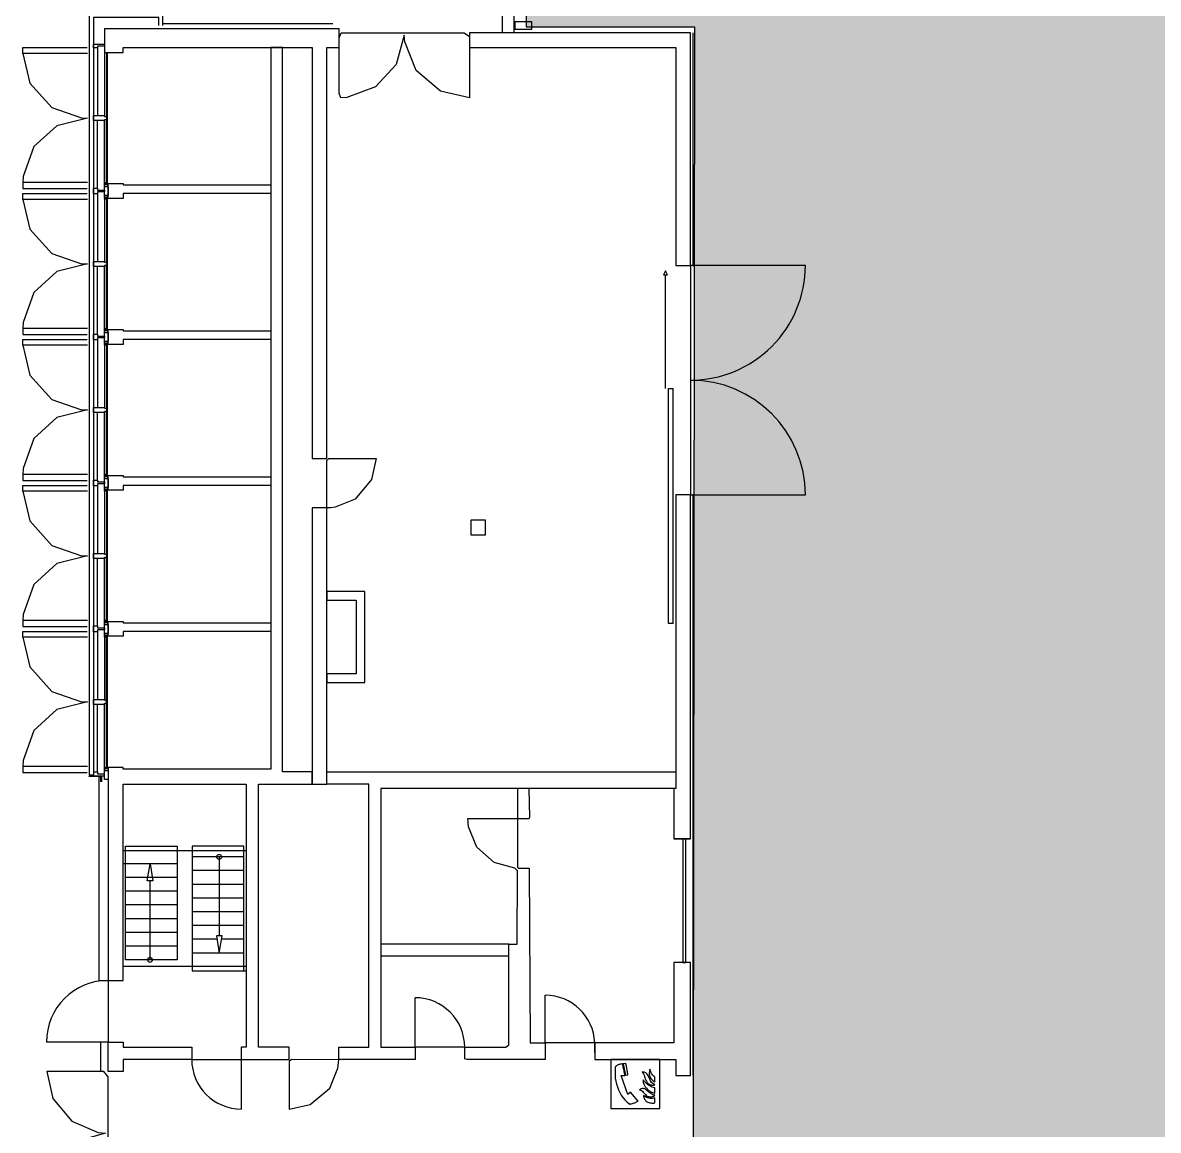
# Model space of a CAD drawing. Header units: metres. Extents: x 19 to 194, y 62 to 154.
# Drawn here: x 19.1 to 42.23, y 105.36 to 127.94 of the extents above; entities that cross this region are included whole.
import ezdxf

# ---------------------------------------------------------------- set-up
doc = ezdxf.new("R2010")
doc.units = ezdxf.units.M
doc.header["$MEASUREMENT"] = 0
doc.layers.add('ALL', color=7, linetype='Continuous')
doc.layers.add('ALL4', color=7, linetype='Continuous')

msp = doc.modelspace()

# ---------------------------------------------------------------- hatches: boundary and pattern name
at = {"layer": 'ALL4', "lineweight": 0, "true_color": 0xe6e6e6, "transparency": 33554687}
h = msp.add_hatch(color=254, dxfattribs=at)
h.dxf.hatch_style = 1
h.paths.add_polyline_path([(181.2945, 128.8704), (187.0549, 128.8704), (187.0549, 139.3912), (29.3495, 139.4008), (29.3495, 127.8507), (32.7796, 127.8507), (32.7295, 82.9907), (29.3495, 82.9907), (29.3495, 69.8204), (187.0545, 69.8204), (187.0545, 83.1151), (181.2945, 83.1151)])

# ---------------------------------------------------------------- linework, layer by layer
at = {"layer": 'ALL', "color": 18, "lineweight": 25, "true_color": 0x000000}
for points in [[(28.8689, 127.7303), (28.8689, 128.3598), (29.1009, 128.3598), (29.1009, 127.7303)], [(21.95, 127.8803), (21.95, 128.1203), (20.45, 128.1203), (20.45, 112.6103), (20.54, 112.6103)], [(21.87, 127.8803), (21.87, 128.0403), (20.54, 128.0403), (20.54, 112.5853)], [(21.95, 127.9203), (25.4151, 127.9203)], [(32.7499, 127.7303), (32.7499, 122.9703)], [(20.4144, 127.3103), (19.0969, 127.3103), (19.0969, 127.4303), (20.4089, 127.4303)], [(19.0969, 127.3103), (19.2441, 126.7052), (19.6935, 126.2076), (20.296, 125.9981), (20.4144, 125.9928), (19.7919, 125.8365), (19.3203, 125.4094), (19.103, 124.8023), (19.0969, 124.6753)], [(20.62, 127.4603), (20.62, 126.0428)], [(20.76, 127.3303), (20.76, 126.0428)], [(20.805, 127.3303), (20.805, 126.0268)], [(20.82, 127.3303), (20.82, 124.5983)], [(20.62, 124.5653), (20.62, 125.9428)], [(20.76, 124.5983), (20.76, 125.9428)], [(20.805, 124.6743), (20.765, 124.6743), (20.765, 124.6553), (20.805, 124.6553), (20.805, 124.6743), (20.805, 125.9588)], [(20.4144, 124.6753), (19.0969, 124.6753), (19.0969, 124.5553), (20.4089, 124.5553)], [(20.4144, 124.3353), (19.0969, 124.3353), (19.0969, 124.4553), (20.4089, 124.4553)], [(20.62, 124.4853), (20.62, 123.0678)], [(20.82, 124.6363), (20.765, 124.6363), (20.765, 124.5983)], [(19.0969, 124.3353), (19.2441, 123.7302), (19.6935, 123.2326), (20.296, 123.0231), (20.4144, 123.0178), (19.7919, 122.8615), (19.3203, 122.4344), (19.103, 121.8273), (19.0969, 121.7003)], [(20.76, 124.4123), (20.76, 123.0678)], [(20.82, 124.3743), (20.765, 124.3743), (20.765, 124.4123)], [(20.805, 124.3363), (20.765, 124.3363), (20.765, 124.3553), (20.805, 124.3553), (20.805, 124.3363), (20.805, 123.0518)], [(20.82, 124.4123), (20.82, 121.6233)], [(20.62, 121.5903), (20.62, 122.9678)], [(20.76, 121.6233), (20.76, 122.9678)], [(20.805, 121.6993), (20.765, 121.6993), (20.765, 121.6803), (20.805, 121.6803), (20.805, 122.9838)], [(32.7001, 122.9903), (32.6999, 118.3103)], [(35.04, 122.9903), (32.7, 122.9903)], [(32.1899, 120.4832), (32.1899, 122.7982)], [(20.4144, 121.7003), (19.0969, 121.7003), (19.0969, 121.5803), (20.4089, 121.5803)], [(20.4144, 121.3603), (19.0969, 121.3603), (19.0969, 121.4803), (20.4089, 121.4803)], [(20.62, 121.5103), (20.62, 120.0928)], [(20.82, 121.6613), (20.765, 121.6613), (20.765, 121.6233)], [(19.0969, 121.3603), (19.2441, 120.7552), (19.6935, 120.2576), (20.296, 120.0481), (20.4144, 120.0428), (19.7919, 119.8865), (19.3203, 119.4594), (19.103, 118.8523), (19.0969, 118.7253)], [(20.76, 121.4373), (20.76, 120.0928)], [(20.82, 121.3993), (20.765, 121.3993), (20.765, 121.4373)], [(20.805, 121.3613), (20.765, 121.3613), (20.765, 121.3803), (20.805, 121.3803), (20.805, 120.0768)], [(20.82, 121.4373), (20.82, 118.6483)], [(32.2499, 115.6932), (32.2499, 120.4832)], [(32.2499, 120.4832), (32.3499, 120.4832)], [(32.3499, 115.6932), (32.3499, 120.4832)], [(20.62, 118.6153), (20.62, 119.9928)], [(20.76, 118.6483), (20.76, 120.0088)], [(20.805, 118.7243), (20.765, 118.7243), (20.765, 118.7053), (20.805, 118.7053), (20.805, 120.0088)], [(20.4144, 118.7253), (19.0969, 118.7253), (19.0969, 118.6053), (20.4089, 118.6053)], [(20.82, 118.6863), (20.765, 118.6863), (20.765, 118.6483)], [(20.4144, 118.3853), (19.0969, 118.3853), (19.0969, 118.5053), (20.4089, 118.5053)], [(20.62, 118.5353), (20.62, 117.1178)], [(20.76, 118.4623), (20.76, 117.1178)], [(20.82, 118.4243), (20.765, 118.4243), (20.765, 118.4623)], [(20.82, 118.4623), (20.82, 115.6733)], [(19.0969, 118.3853), (19.2441, 117.7802), (19.6935, 117.2826), (20.296, 117.0731), (20.4144, 117.0678), (19.7919, 116.9115), (19.3203, 116.4844), (19.103, 115.8773), (19.0969, 115.7503)], [(20.805, 118.3863), (20.765, 118.3863), (20.765, 118.4053), (20.805, 118.4053), (20.805, 117.1018)], [(32.6999, 111.3003), (32.3599, 111.3003), (32.6999, 111.3003), (32.6998, 118.3103), (32.3998, 118.3103), (32.3999, 112.3253), (32.3599, 112.3253), (32.3599, 111.3003)], [(32.6999, 118.3103), (35.0399, 118.3103)], [(32.75, 118.3303), (32.75, 106.4802)], [(20.62, 115.6403), (20.62, 117.0178)], [(20.76, 115.6733), (20.76, 117.0338)], [(20.805, 115.7493), (20.765, 115.7493), (20.765, 115.7303), (20.805, 115.7303), (20.805, 117.0338)], [(20.4144, 115.7503), (19.0969, 115.7503), (19.0969, 115.6303), (20.4089, 115.6303)], [(20.82, 115.7113), (20.765, 115.7113), (20.765, 115.6733)], [(32.3499, 115.6932), (32.2499, 115.6932)], [(20.4144, 115.4103), (19.0969, 115.4103), (19.0969, 115.5303), (20.4089, 115.5303)], [(20.62, 115.5603), (20.62, 114.1428)], [(20.76, 115.4873), (20.76, 114.1428)], [(20.82, 115.4873), (20.82, 112.7363), (20.765, 112.7363), (20.765, 112.6983), (20.84, 112.6983)], [(20.82, 115.4493), (20.765, 115.4493), (20.765, 115.4873)], [(19.0969, 115.4103), (19.2441, 114.8052), (19.6935, 114.3076), (20.296, 114.0981), (20.4144, 114.0928), (19.7919, 113.9365), (19.3203, 113.5094), (19.103, 112.9023), (19.0969, 112.7753)], [(20.805, 115.4113), (20.765, 115.4113), (20.765, 115.4303), (20.805, 115.4303), (20.805, 114.1268)], [(20.805, 112.7553), (20.805, 115.4303)], [(20.76, 112.7413), (20.76, 114.0588)], [(20.615, 112.6653), (20.62, 112.6653), (20.62, 114.0428)], [(20.4144, 112.7753), (19.0969, 112.7753), (19.0969, 112.6553), (20.4089, 112.6553)], [(20.54, 112.6653), (20.62, 112.6653), (20.62, 112.6253), (20.76, 112.6253)], [(20.69, 112.465), (20.69, 112.5753), (20.45, 112.5753), (20.45, 112.5853), (20.76, 112.5853)], [(20.67, 112.5653), (20.65, 112.5653), (20.65, 108.4189), (20.84, 108.4189)], [(20.7, 112.5853), (20.7, 112.465)], [(32.5449, 111.3003), (32.5449, 108.7803), (32.6049, 108.7803), (32.6049, 111.3003)], [(21.14, 111.0653), (23.65, 111.0653)], [(23.6, 108.6153), (23.6, 111.1553), (22.55, 111.1553), (22.55, 108.6153), (23.65, 108.6153)], [(23.6, 110.9353), (22.55, 110.9353)], [(23.1, 110.9353), (23.1, 109.3253)], [(22.24, 110.7953), (21.14, 110.7953)], [(23.6, 110.6553), (22.55, 110.6553)], [(22.24, 110.5156), (21.19, 110.5153)], [(21.69, 108.8353), (21.69, 110.4453)], [(23.6, 110.3753), (22.55, 110.3753)], [(22.24, 110.2353), (21.19, 110.2353)], [(22.24, 109.9553), (21.19, 109.9553)], [(23.6, 110.0953), (22.55, 110.0953)], [(22.24, 109.6753), (21.19, 109.6753)], [(23.6, 109.8153), (22.55, 109.8153)], [(23.6, 109.5353), (22.55, 109.5353)], [(22.24, 109.3953), (21.19, 109.3953)], [(23.0533, 109.2553), (22.55, 109.2553)], [(23.6, 109.2553), (23.1467, 109.2553)], [(22.24, 109.1153), (21.19, 109.1153)], [(23.6, 108.9753), (22.55, 108.9753)], [(21.1403, 108.7057), (23.65, 108.7057)], [(20.84, 108.4178), (20.84, 107.1578)], [(27.09, 107.0553), (27.09, 108.0653)], [(29.7399, 107.1453), (29.74, 108.1153)], [(20.84, 107.1578), (19.58, 107.1578)], [(20.69, 106.5578), (20.69, 107.1603)], [(30.7499, 107.1453), (29.7399, 107.1453)], [(30.7499, 106.9453), (30.7499, 107.1453)], [(28.1, 107.0553), (27.09, 107.0553)], [(30.75, 106.9453), (30.7499, 106.9453)], [(22.54, 106.8053), (23.55, 106.8053)], [(23.55, 106.8053), (23.55, 105.7953)]]:
    msp.add_lwpolyline(points, dxfattribs=at)
for points in [[(29.465, 127.8003), (29.465, 127.9503), (29.125, 127.9503), (29.125, 127.8003)], [(24.99, 119.0553), (25.29, 119.0553), (25.29, 127.4303), (25.5451, 127.4303), (25.5451, 127.8103), (20.76, 127.8103), (20.76, 127.3303), (21.14, 127.3303), (21.14, 127.4303), (24.99, 127.4303)], [(28.1951, 126.4053), (27.609, 126.542), (27.1149, 126.963), (26.8834, 127.5427), (26.8693, 127.6844), (26.702, 127.0843), (26.2849, 126.6311), (25.6988, 126.4142), (25.5756, 126.4057), (25.5451, 126.4993), (25.5451, 127.626), (25.587, 127.7303), (28.0908, 127.7303), (28.1951, 127.6572), (28.1951, 126.5305)], [(28.1951, 127.7303), (28.1951, 127.4303), (32.4001, 127.4303), (32.4001, 122.9903), (32.7001, 122.9903), (32.7001, 127.7303), (28.1951, 127.7303)], [(20.54, 127.5003), (20.76, 127.5003), (20.76, 127.4603), (20.62, 127.4603), (20.62, 127.4203), (20.54, 127.4203)], [(20.84, 108.4189), (21.14, 108.4178), (21.14, 112.4153), (23.65, 112.4153), (23.65, 107.0553), (23.55, 107.0553), (23.55, 106.8066), (24.525, 106.8053), (24.525, 107.0553), (23.9, 107.0553), (23.9, 112.4153), (24.99, 112.4153), (24.99, 112.6653), (24.39, 112.6653), (24.39, 127.4303), (24.15, 127.4293), (24.15, 112.7253), (21.14, 112.7253), (21.14, 112.7553), (20.84, 112.7553)], [(20.54, 126.0428), (20.76, 126.0428), (20.76, 126.0268), (20.805, 126.0268), (20.805, 125.9588), (20.76, 125.9588), (20.76, 125.9428), (20.54, 125.9428)], [(20.54, 124.5653), (20.62, 124.5653), (20.62, 124.5253), (20.76, 124.5253), (20.76, 124.4853), (20.62, 124.4853), (20.62, 124.4453), (20.54, 124.4453)], [(20.76, 124.5983), (20.84, 124.5983), (20.84, 124.4123), (20.76, 124.4123)], [(20.84, 124.6553), (21.14, 124.6553), (21.14, 124.6303), (24.15, 124.6303), (24.15, 124.4553), (21.14, 124.4553), (21.14, 124.3553), (20.84, 124.3553)], [(20.54, 123.0678), (20.76, 123.0678), (20.76, 123.0518), (20.805, 123.0518), (20.805, 122.9838), (20.76, 122.9838), (20.76, 122.9678), (20.54, 122.9678)], [(32.2299, 122.7982), (32.1899, 122.8782), (32.1499, 122.7982)], [(20.84, 121.6803), (21.14, 121.6803), (21.14, 121.6553), (24.15, 121.6553), (24.15, 121.4803), (21.14, 121.4803), (21.14, 121.3803), (20.84, 121.3803)], [(20.54, 121.5903), (20.62, 121.5903), (20.62, 121.5503), (20.76, 121.5503), (20.76, 121.5103), (20.62, 121.5103), (20.62, 121.4703), (20.54, 121.4703)], [(20.76, 121.6233), (20.84, 121.6233), (20.84, 121.4373), (20.76, 121.4373)], [(20.54, 120.0928), (20.76, 120.0928), (20.76, 120.0768), (20.805, 120.0768), (20.805, 120.0088), (20.76, 120.0088), (20.76, 119.9928), (20.54, 119.9928)], [(25.29, 118.0453), (25.29, 119.0129), (25.3356, 119.0553), (26.3, 119.0522), (26.2042, 118.6258), (25.8699, 118.2284), (25.4631, 118.0602), (25.3763, 118.049)], [(20.84, 118.7053), (21.14, 118.7053), (21.14, 118.6803), (24.15, 118.6803), (24.15, 118.5053), (21.14, 118.5053), (21.14, 118.4053), (20.84, 118.4053)], [(20.54, 118.6153), (20.62, 118.6153), (20.62, 118.5753), (20.76, 118.5753), (20.76, 118.5353), (20.62, 118.5353), (20.62, 118.4953), (20.54, 118.4953)], [(20.76, 118.6483), (20.84, 118.6483), (20.84, 118.4623), (20.76, 118.4623)], [(24.99, 112.4153), (25.29, 112.4153), (25.29, 118.0453), (24.99, 118.0453)], [(28.5249, 117.7953), (28.2249, 117.7953), (28.2249, 117.4953), (28.5249, 117.4953)], [(20.54, 117.1178), (20.76, 117.1178), (20.76, 117.1018), (20.805, 117.1018), (20.805, 117.0338), (20.76, 117.0338), (20.76, 117.0178), (20.54, 117.0178)], [(25.29, 116.3403), (25.29, 116.1653), (25.89, 116.1653), (25.89, 114.6654), (25.29, 114.6653), (25.29, 114.4903), (26.065, 114.4904), (26.065, 116.3403)], [(20.76, 115.6733), (20.84, 115.6733), (20.84, 115.4873), (20.76, 115.4873)], [(20.84, 115.7303), (21.14, 115.7303), (21.14, 115.7053), (24.15, 115.7053), (24.15, 115.5303), (21.14, 115.5303), (21.14, 115.4303), (20.84, 115.4303)], [(20.54, 115.6403), (20.62, 115.6403), (20.62, 115.6003), (20.76, 115.6003), (20.76, 115.5603), (20.62, 115.5603), (20.62, 115.5203), (20.54, 115.5203)], [(20.54, 114.1428), (20.76, 114.1428), (20.76, 114.1268), (20.805, 114.1268), (20.805, 114.0588), (20.76, 114.0588), (20.76, 114.0428), (20.54, 114.0428)], [(20.84, 112.6983), (20.76, 112.6983), (20.76, 112.7553), (20.84, 112.7553)], [(20.76, 112.6983), (20.84, 112.6983), (20.84, 112.5123), (20.76, 112.5123)], [(25.29, 112.4153), (25.29, 112.6653), (32.4, 112.6653), (32.4, 112.3253), (26.39, 112.3253), (26.39, 107.0553), (27.09, 107.0553), (27.09, 106.8053), (25.535, 106.8053), (25.535, 107.0553), (26.15, 107.0553), (26.15, 112.4153), (25.29, 112.4153)], [(28.165, 111.7153), (29.4156, 111.7152), (29.425, 111.7466), (29.4169, 112.3253), (29.1939, 112.3253), (29.175, 112.317), (29.175, 110.7297), (29.1913, 110.7053), (29.4142, 110.7053), (29.4336, 107.1453), (29.7399, 107.1425), (29.74, 106.8089), (28.1482, 106.8053), (28.1, 106.8202), (28.1, 107.0432), (28.1368, 107.0553), (28.9395, 107.0553), (29, 107.1015), (29.0006, 109.1553), (29.1722, 109.1553), (29.175, 110.6516), (29.1249, 110.7065), (28.7022, 110.8228), (28.3506, 111.1318), (28.1789, 111.5487), (28.1684, 111.633)], [(21.19, 108.8353), (21.19, 111.1553), (22.24, 111.1553), (22.24, 110.4956), (22.24, 108.8353)], [(21.7484, 110.4453), (21.6317, 110.4453), (21.69, 110.7953)], [(23.1584, 109.3253), (23.0417, 109.3253), (23.1, 108.9753)], [(29, 109.1553), (26.39, 109.1553), (26.39, 108.9153), (29, 108.9153)], [(32.3999, 106.8053), (32.3999, 106.4802), (32.7, 106.4802), (32.7, 108.7803), (32.3599, 108.7803), (32.3599, 107.1453), (30.75, 107.1453), (30.75, 106.8053)], [(22.54, 107.0553), (22.54, 106.8066), (21.14, 106.8053), (21.14, 106.5578), (20.84, 106.5578), (20.84, 107.1578), (21.14, 107.1578), (21.14, 107.0553)], [(24.525, 105.7953), (24.9516, 105.8898), (25.3501, 106.2228), (25.5195, 106.6291), (25.535, 106.8022), (24.5706, 106.8053), (24.525, 106.7629), (24.525, 105.8833)], [(19.585, 106.5578), (19.7094, 106.0129), (20.0943, 105.5484), (20.6307, 105.3204), (20.7813, 105.3014), (20.236, 105.1479), (19.7919, 104.7381), (19.5938, 104.1963), (19.5851, 104.0624), (20.7323, 104.0478), (20.84, 104.1232), (20.84, 106.4501), (20.7484, 106.5578), (19.7304, 106.5578)]]:
    msp.add_lwpolyline(points, close=True, dxfattribs=at)
at = {"layer": 'ALL', "color": 1, "lineweight": 25}
for points in [[(31.075, 105.8053), (32.075, 105.8053), (32.075, 106.8053), (31.075, 106.8053)], [(31.3365, 106.623), (31.3315, 106.6463), (31.3259, 106.6696), (31.3208, 106.6929), (31.3163, 106.7167), (31.3001, 106.7152), (31.2844, 106.7126), (31.2692, 106.7096), (31.254, 106.7056), (31.2393, 106.7005), (31.2246, 106.6944), (31.2109, 106.6878), (31.1972, 106.6802), (31.1841, 106.6721), (31.1709, 106.663), (31.1679, 106.6402), (31.1658, 106.6164), (31.1638, 106.5688), (31.1638, 106.5201), (31.1643, 106.4958), (31.1663, 106.4482), (31.1679, 106.4249), (31.1795, 106.3646), (31.1942, 106.3048), (31.2114, 106.2461), (31.2322, 106.1888), (31.2575, 106.1336), (31.2869, 106.0799), (31.3213, 106.0293), (31.3619, 105.9822), (31.4085, 105.9381), (31.4617, 105.8981), (31.4794, 105.9011), (31.4976, 105.9051), (31.5154, 105.9097), (31.5326, 105.9148), (31.5503, 105.9203), (31.567, 105.9259), (31.5843, 105.9325), (31.601, 105.9396), (31.6172, 105.9472), (31.6339, 105.9548), (31.4758, 106.1421), (31.4224, 106.0946), (31.2896, 106.4768), (31.3221, 106.4824), (31.3634, 106.4816), (31.3598, 106.5055), (31.3558, 106.5293), (31.3512, 106.5531), (31.3467, 106.5764), (31.3416, 106.6002)], [(31.3907, 106.7066), (31.3872, 106.7127), (31.3826, 106.7167), (31.377, 106.7193), (31.371, 106.7208), (31.3305, 106.7169), (31.377, 106.4852), (31.411, 106.4908), (31.416, 106.4928), (31.4206, 106.4964), (31.4246, 106.5034), (31.4259, 106.5145)], [(31.8871, 106.3716), (31.87, 106.4064), (31.8544, 106.4428), (31.8378, 106.477), (31.8175, 106.5077), (31.7921, 106.5331), (31.7584, 106.5502), (31.7137, 106.5575), (31.7308, 106.5357), (31.7443, 106.5118), (31.7552, 106.4869), (31.7635, 106.4614), (31.7719, 106.4355), (31.7796, 106.4095), (31.7895, 106.3846), (31.802, 106.3607), (31.8175, 106.3389), (31.8383, 106.3187), (31.8497, 106.3104), (31.8617, 106.3031), (31.8752, 106.2963), (31.8887, 106.2911), (31.9027, 106.2875), (31.9172, 106.2849), (31.9312, 106.2839), (31.9458, 106.2844), (31.9598, 106.287), (31.9733, 106.2911), (31.9364, 106.3114), (31.9084, 106.3389)], [(31.9301, 106.4853), (31.9182, 106.5009), (31.9083, 106.518), (31.899, 106.5357), (31.8907, 106.5533), (31.8834, 106.5715), (31.8761, 106.5892), (31.8694, 106.6063), (31.859, 106.53), (31.859, 106.5061), (31.8626, 106.4832), (31.8694, 106.4614), (31.8798, 106.4407), (31.8922, 106.4215), (31.9068, 106.4033), (31.9229, 106.3862), (31.9405, 106.3706), (31.9582, 106.356), (31.9763, 106.3431), (31.9763, 106.4469), (31.9587, 106.4578), (31.9431, 106.4708)], [(31.8725, 106.1238), (31.8538, 106.1384), (31.8357, 106.1534), (31.8175, 106.1695), (31.8004, 106.1851), (31.7827, 106.2007), (31.7702, 106.2059), (31.7578, 106.2095), (31.7443, 106.2121), (31.7308, 106.2126), (31.7173, 106.2121), (31.7038, 106.2095), (31.6913, 106.2059), (31.6794, 106.2007), (31.668, 106.1944), (31.6581, 106.1866), (31.6809, 106.182), (31.7017, 106.1726), (31.7199, 106.1591), (31.736, 106.143), (31.7516, 106.1254), (31.7671, 106.1072), (31.7827, 106.089), (31.7993, 106.0735), (31.8175, 106.0605), (31.8383, 106.0516), (31.8523, 106.0485), (31.8668, 106.0459), (31.8814, 106.0449), (31.8964, 106.0449), (31.911, 106.0459), (31.9255, 106.049), (31.9395, 106.0532), (31.953, 106.0589), (31.9655, 106.0667), (31.9764, 106.076), (31.9541, 106.0807), (31.9322, 106.0885), (31.912, 106.0984), (31.8917, 106.1103)], [(31.9764, 106.2303), (31.9484, 106.235), (31.9214, 106.2433), (31.8949, 106.2542), (31.869, 106.2677), (31.844, 106.2838), (31.8202, 106.302), (31.7978, 106.3222), (31.7765, 106.3435), (31.7563, 106.3658), (31.7376, 106.3897), (31.7376, 106.3378), (31.7475, 106.3056), (31.7615, 106.275), (31.7797, 106.2459), (31.8009, 106.2194), (31.8253, 106.195), (31.8523, 106.1737), (31.8814, 106.1555), (31.9121, 106.1405), (31.9442, 106.1296), (31.9764, 106.1228)], [(31.9764, 106.0234), (31.9515, 106.0171), (31.926, 106.014), (31.9006, 106.0125), (31.8757, 106.014), (31.8508, 106.0182), (31.8264, 106.0244), (31.803, 106.0332), (31.7812, 106.0452), (31.7604, 106.0587), (31.7412, 106.0753), (31.7428, 106.0644), (31.7448, 106.054), (31.7474, 106.0426), (31.75, 106.0317), (31.7537, 106.0208), (31.7583, 106.0099), (31.764, 105.9995), (31.7703, 105.9896), (31.7775, 105.9803), (31.7864, 105.9715), (31.8004, 105.9569), (31.8165, 105.945), (31.8336, 105.9362), (31.8523, 105.9289), (31.8715, 105.9242), (31.8913, 105.9206), (31.912, 105.919), (31.9333, 105.9185), (31.9551, 105.9185), (31.9764, 105.9195)]]:
    msp.add_lwpolyline(points, close=True, dxfattribs=at)
at = {"layer": 'ALL', "color": 18, "lineweight": 25, "true_color": 0x000000}
for centre in [(23.1, 110.9353), (21.69, 108.8353)]:
    msp.add_circle(centre, 0.05, dxfattribs=at)
for centre, radius, start, end in [((32.7, 122.9903), 2.34, -90.00196, 0), ((32.6999, 118.3103), 2.34, 0, 89.99804), ((20.84, 107.1578), 1.26, 89.99989, 179.99989), ((27.09, 107.0553), 1.01, -0.00011, 89.99989), ((29.7396, 107.1041), 1.0112, 2.3334, 89.97614), ((23.55, 106.8053), 1.01, 179.99989, -90.00011)]:
    msp.add_arc(centre, radius, start, end, dxfattribs=at)
at = {"layer": 'ALL4', "color": 254, "lineweight": 0, "true_color": 0xe6e6e6, "transparency": 33554687}
msp.add_lwpolyline([(181.2945, 128.8704), (187.0549, 128.8704), (187.0549, 139.3912), (29.3495, 139.4008), (29.3495, 127.8507), (32.7796, 127.8507), (32.7295, 82.9907), (29.3495, 82.9907), (29.3495, 69.8204), (187.0545, 69.8204), (187.0545, 83.1151), (181.2945, 83.1151)], close=True, dxfattribs=at)
at = {"layer": 'ALL4', "color": 254, "lineweight": 25, "true_color": 0xe6e6e6}
msp.add_lwpolyline([(181.2945, 128.8704), (187.0549, 128.8704), (187.0549, 139.3912), (29.3495, 139.4008), (29.3495, 127.8507), (32.7796, 127.8507), (32.7295, 82.9907), (29.3495, 82.9907), (29.3495, 69.8204), (187.0545, 69.8204), (187.0545, 83.1151), (181.2945, 83.1151)], close=True, dxfattribs=at)
at = {"layer": 'ALL4', "color": 18, "lineweight": 25, "true_color": 0x000000}
for points in [[(28.8689, 127.7303), (28.8689, 128.3598), (29.1009, 128.3598), (29.1009, 127.7303)], [(21.95, 127.8803), (21.95, 128.1203), (20.45, 128.1203), (20.45, 112.6103), (20.54, 112.6103)], [(21.87, 127.8803), (21.87, 128.0403), (20.54, 128.0403), (20.54, 112.5853)], [(21.95, 127.9203), (25.4151, 127.9203)], [(32.7499, 127.7303), (32.7499, 122.9703)], [(20.4144, 127.3103), (19.0969, 127.3103), (19.0969, 127.4303), (20.4089, 127.4303)], [(19.0969, 127.3103), (19.2441, 126.7052), (19.6935, 126.2076), (20.296, 125.9981), (20.4144, 125.9928), (19.7919, 125.8365), (19.3203, 125.4094), (19.103, 124.8023), (19.0969, 124.6753)], [(20.62, 127.4603), (20.62, 126.0428)], [(20.76, 127.3303), (20.76, 126.0428)], [(20.805, 127.3303), (20.805, 126.0268)], [(20.82, 127.3303), (20.82, 124.5983)], [(20.62, 124.5653), (20.62, 125.9428)], [(20.76, 124.5983), (20.76, 125.9428)], [(20.805, 124.6743), (20.765, 124.6743), (20.765, 124.6553), (20.805, 124.6553), (20.805, 124.6743), (20.805, 125.9588)], [(20.4144, 124.6753), (19.0969, 124.6753), (19.0969, 124.5553), (20.4089, 124.5553)], [(20.4144, 124.3353), (19.0969, 124.3353), (19.0969, 124.4553), (20.4089, 124.4553)], [(20.62, 124.4853), (20.62, 123.0678)], [(20.82, 124.6363), (20.765, 124.6363), (20.765, 124.5983)], [(19.0969, 124.3353), (19.2441, 123.7302), (19.6935, 123.2326), (20.296, 123.0231), (20.4144, 123.0178), (19.7919, 122.8615), (19.3203, 122.4344), (19.103, 121.8273), (19.0969, 121.7003)], [(20.76, 124.4123), (20.76, 123.0678)], [(20.82, 124.3743), (20.765, 124.3743), (20.765, 124.4123)], [(20.805, 124.3363), (20.765, 124.3363), (20.765, 124.3553), (20.805, 124.3553), (20.805, 124.3363), (20.805, 123.0518)], [(20.82, 124.4123), (20.82, 121.6233)], [(20.62, 121.5903), (20.62, 122.9678)], [(20.76, 121.6233), (20.76, 122.9678)], [(20.805, 121.6993), (20.765, 121.6993), (20.765, 121.6803), (20.805, 121.6803), (20.805, 122.9838)], [(32.7001, 122.9903), (32.6999, 118.3103)], [(35.04, 122.9903), (32.7, 122.9903)], [(32.1899, 120.4832), (32.1899, 122.7982)], [(20.4144, 121.7003), (19.0969, 121.7003), (19.0969, 121.5803), (20.4089, 121.5803)], [(20.4144, 121.3603), (19.0969, 121.3603), (19.0969, 121.4803), (20.4089, 121.4803)], [(20.62, 121.5103), (20.62, 120.0928)], [(20.82, 121.6613), (20.765, 121.6613), (20.765, 121.6233)], [(19.0969, 121.3603), (19.2441, 120.7552), (19.6935, 120.2576), (20.296, 120.0481), (20.4144, 120.0428), (19.7919, 119.8865), (19.3203, 119.4594), (19.103, 118.8523), (19.0969, 118.7253)], [(20.76, 121.4373), (20.76, 120.0928)], [(20.82, 121.3993), (20.765, 121.3993), (20.765, 121.4373)], [(20.805, 121.3613), (20.765, 121.3613), (20.765, 121.3803), (20.805, 121.3803), (20.805, 120.0768)], [(20.82, 121.4373), (20.82, 118.6483)], [(32.2499, 115.6932), (32.2499, 120.4832)], [(32.2499, 120.4832), (32.3499, 120.4832)], [(32.3499, 115.6932), (32.3499, 120.4832)], [(20.62, 118.6153), (20.62, 119.9928)], [(20.76, 118.6483), (20.76, 120.0088)], [(20.805, 118.7243), (20.765, 118.7243), (20.765, 118.7053), (20.805, 118.7053), (20.805, 120.0088)], [(20.4144, 118.7253), (19.0969, 118.7253), (19.0969, 118.6053), (20.4089, 118.6053)], [(20.82, 118.6863), (20.765, 118.6863), (20.765, 118.6483)], [(20.4144, 118.3853), (19.0969, 118.3853), (19.0969, 118.5053), (20.4089, 118.5053)], [(20.62, 118.5353), (20.62, 117.1178)], [(20.76, 118.4623), (20.76, 117.1178)], [(20.82, 118.4243), (20.765, 118.4243), (20.765, 118.4623)], [(20.82, 118.4623), (20.82, 115.6733)], [(19.0969, 118.3853), (19.2441, 117.7802), (19.6935, 117.2826), (20.296, 117.0731), (20.4144, 117.0678), (19.7919, 116.9115), (19.3203, 116.4844), (19.103, 115.8773), (19.0969, 115.7503)], [(20.805, 118.3863), (20.765, 118.3863), (20.765, 118.4053), (20.805, 118.4053), (20.805, 117.1018)], [(32.6999, 111.3003), (32.3599, 111.3003), (32.6999, 111.3003), (32.6998, 118.3103), (32.3998, 118.3103), (32.3999, 112.3253), (32.3599, 112.3253), (32.3599, 111.3003)], [(32.6999, 118.3103), (35.0399, 118.3103)], [(32.75, 118.3303), (32.75, 106.4802)], [(20.62, 115.6403), (20.62, 117.0178)], [(20.76, 115.6733), (20.76, 117.0338)], [(20.805, 115.7493), (20.765, 115.7493), (20.765, 115.7303), (20.805, 115.7303), (20.805, 117.0338)], [(20.4144, 115.7503), (19.0969, 115.7503), (19.0969, 115.6303), (20.4089, 115.6303)], [(20.82, 115.7113), (20.765, 115.7113), (20.765, 115.6733)], [(32.3499, 115.6932), (32.2499, 115.6932)], [(20.4144, 115.4103), (19.0969, 115.4103), (19.0969, 115.5303), (20.4089, 115.5303)], [(20.62, 115.5603), (20.62, 114.1428)], [(20.76, 115.4873), (20.76, 114.1428)], [(20.82, 115.4873), (20.82, 112.7363), (20.765, 112.7363), (20.765, 112.6983), (20.84, 112.6983)], [(20.82, 115.4493), (20.765, 115.4493), (20.765, 115.4873)], [(19.0969, 115.4103), (19.2441, 114.8052), (19.6935, 114.3076), (20.296, 114.0981), (20.4144, 114.0928), (19.7919, 113.9365), (19.3203, 113.5094), (19.103, 112.9023), (19.0969, 112.7753)], [(20.805, 115.4113), (20.765, 115.4113), (20.765, 115.4303), (20.805, 115.4303), (20.805, 114.1268)], [(20.805, 112.7553), (20.805, 115.4303)], [(20.76, 112.7413), (20.76, 114.0588)], [(20.615, 112.6653), (20.62, 112.6653), (20.62, 114.0428)], [(20.4144, 112.7753), (19.0969, 112.7753), (19.0969, 112.6553), (20.4089, 112.6553)], [(20.54, 112.6653), (20.62, 112.6653), (20.62, 112.6253), (20.76, 112.6253)], [(20.69, 112.465), (20.69, 112.5753), (20.45, 112.5753), (20.45, 112.5853), (20.76, 112.5853)], [(20.67, 112.5653), (20.65, 112.5653), (20.65, 108.4189), (20.84, 108.4189)], [(20.7, 112.5853), (20.7, 112.465)], [(32.5449, 111.3003), (32.5449, 108.7803), (32.6049, 108.7803), (32.6049, 111.3003)], [(21.14, 111.0653), (23.65, 111.0653)], [(23.6, 108.6153), (23.6, 111.1553), (22.55, 111.1553), (22.55, 108.6153), (23.65, 108.6153)], [(23.6, 110.9353), (22.55, 110.9353)], [(23.1, 110.9353), (23.1, 109.3253)], [(22.24, 110.7953), (21.14, 110.7953)], [(23.6, 110.6553), (22.55, 110.6553)], [(22.24, 110.5156), (21.19, 110.5153)], [(21.69, 108.8353), (21.69, 110.4453)], [(23.6, 110.3753), (22.55, 110.3753)], [(22.24, 110.2353), (21.19, 110.2353)], [(22.24, 109.9553), (21.19, 109.9553)], [(23.6, 110.0953), (22.55, 110.0953)], [(22.24, 109.6753), (21.19, 109.6753)], [(23.6, 109.8153), (22.55, 109.8153)], [(23.6, 109.5353), (22.55, 109.5353)], [(22.24, 109.3953), (21.19, 109.3953)], [(23.0533, 109.2553), (22.55, 109.2553)], [(23.6, 109.2553), (23.1467, 109.2553)], [(22.24, 109.1153), (21.19, 109.1153)], [(23.6, 108.9753), (22.55, 108.9753)], [(21.1403, 108.7057), (23.65, 108.7057)], [(20.84, 108.4178), (20.84, 107.1578)], [(27.09, 107.0553), (27.09, 108.0653)], [(29.7399, 107.1453), (29.74, 108.1153)], [(20.84, 107.1578), (19.58, 107.1578)], [(20.69, 106.5578), (20.69, 107.1603)], [(30.7499, 107.1453), (29.7399, 107.1453)], [(30.7499, 106.9453), (30.7499, 107.1453)], [(28.1, 107.0553), (27.09, 107.0553)], [(30.75, 106.9453), (30.7499, 106.9453)], [(22.54, 106.8053), (23.55, 106.8053)], [(23.55, 106.8053), (23.55, 105.7953)]]:
    msp.add_lwpolyline(points, dxfattribs=at)
for points in [[(29.465, 127.8003), (29.465, 127.9503), (29.125, 127.9503), (29.125, 127.8003)], [(24.99, 119.0553), (25.29, 119.0553), (25.29, 127.4303), (25.5451, 127.4303), (25.5451, 127.8103), (20.76, 127.8103), (20.76, 127.3303), (21.14, 127.3303), (21.14, 127.4303), (24.99, 127.4303)], [(28.1951, 126.4053), (27.609, 126.542), (27.1149, 126.963), (26.8834, 127.5427), (26.8693, 127.6844), (26.702, 127.0843), (26.2849, 126.6311), (25.6988, 126.4142), (25.5756, 126.4057), (25.5451, 126.4993), (25.5451, 127.626), (25.587, 127.7303), (28.0908, 127.7303), (28.1951, 127.6572), (28.1951, 126.5305)], [(28.1951, 127.7303), (28.1951, 127.4303), (32.4001, 127.4303), (32.4001, 122.9903), (32.7001, 122.9903), (32.7001, 127.7303), (28.1951, 127.7303)], [(20.54, 127.5003), (20.76, 127.5003), (20.76, 127.4603), (20.62, 127.4603), (20.62, 127.4203), (20.54, 127.4203)], [(20.84, 108.4189), (21.14, 108.4178), (21.14, 112.4153), (23.65, 112.4153), (23.65, 107.0553), (23.55, 107.0553), (23.55, 106.8066), (24.525, 106.8053), (24.525, 107.0553), (23.9, 107.0553), (23.9, 112.4153), (24.99, 112.4153), (24.99, 112.6653), (24.39, 112.6653), (24.39, 127.4303), (24.15, 127.4293), (24.15, 112.7253), (21.14, 112.7253), (21.14, 112.7553), (20.84, 112.7553)], [(20.54, 126.0428), (20.76, 126.0428), (20.76, 126.0268), (20.805, 126.0268), (20.805, 125.9588), (20.76, 125.9588), (20.76, 125.9428), (20.54, 125.9428)], [(20.54, 124.5653), (20.62, 124.5653), (20.62, 124.5253), (20.76, 124.5253), (20.76, 124.4853), (20.62, 124.4853), (20.62, 124.4453), (20.54, 124.4453)], [(20.76, 124.5983), (20.84, 124.5983), (20.84, 124.4123), (20.76, 124.4123)], [(20.84, 124.6553), (21.14, 124.6553), (21.14, 124.6303), (24.15, 124.6303), (24.15, 124.4553), (21.14, 124.4553), (21.14, 124.3553), (20.84, 124.3553)], [(20.54, 123.0678), (20.76, 123.0678), (20.76, 123.0518), (20.805, 123.0518), (20.805, 122.9838), (20.76, 122.9838), (20.76, 122.9678), (20.54, 122.9678)], [(32.2299, 122.7982), (32.1899, 122.8782), (32.1499, 122.7982)], [(20.84, 121.6803), (21.14, 121.6803), (21.14, 121.6553), (24.15, 121.6553), (24.15, 121.4803), (21.14, 121.4803), (21.14, 121.3803), (20.84, 121.3803)], [(20.54, 121.5903), (20.62, 121.5903), (20.62, 121.5503), (20.76, 121.5503), (20.76, 121.5103), (20.62, 121.5103), (20.62, 121.4703), (20.54, 121.4703)], [(20.76, 121.6233), (20.84, 121.6233), (20.84, 121.4373), (20.76, 121.4373)], [(20.54, 120.0928), (20.76, 120.0928), (20.76, 120.0768), (20.805, 120.0768), (20.805, 120.0088), (20.76, 120.0088), (20.76, 119.9928), (20.54, 119.9928)], [(25.29, 118.0453), (25.29, 119.0129), (25.3356, 119.0553), (26.3, 119.0522), (26.2042, 118.6258), (25.8699, 118.2284), (25.4631, 118.0602), (25.3763, 118.049)], [(20.84, 118.7053), (21.14, 118.7053), (21.14, 118.6803), (24.15, 118.6803), (24.15, 118.5053), (21.14, 118.5053), (21.14, 118.4053), (20.84, 118.4053)], [(20.54, 118.6153), (20.62, 118.6153), (20.62, 118.5753), (20.76, 118.5753), (20.76, 118.5353), (20.62, 118.5353), (20.62, 118.4953), (20.54, 118.4953)], [(20.76, 118.6483), (20.84, 118.6483), (20.84, 118.4623), (20.76, 118.4623)], [(24.99, 112.4153), (25.29, 112.4153), (25.29, 118.0453), (24.99, 118.0453)], [(28.5249, 117.7953), (28.2249, 117.7953), (28.2249, 117.4953), (28.5249, 117.4953)], [(20.54, 117.1178), (20.76, 117.1178), (20.76, 117.1018), (20.805, 117.1018), (20.805, 117.0338), (20.76, 117.0338), (20.76, 117.0178), (20.54, 117.0178)], [(25.29, 116.3403), (25.29, 116.1653), (25.89, 116.1653), (25.89, 114.6654), (25.29, 114.6653), (25.29, 114.4903), (26.065, 114.4904), (26.065, 116.3403)], [(20.76, 115.6733), (20.84, 115.6733), (20.84, 115.4873), (20.76, 115.4873)], [(20.84, 115.7303), (21.14, 115.7303), (21.14, 115.7053), (24.15, 115.7053), (24.15, 115.5303), (21.14, 115.5303), (21.14, 115.4303), (20.84, 115.4303)], [(20.54, 115.6403), (20.62, 115.6403), (20.62, 115.6003), (20.76, 115.6003), (20.76, 115.5603), (20.62, 115.5603), (20.62, 115.5203), (20.54, 115.5203)], [(20.54, 114.1428), (20.76, 114.1428), (20.76, 114.1268), (20.805, 114.1268), (20.805, 114.0588), (20.76, 114.0588), (20.76, 114.0428), (20.54, 114.0428)], [(20.84, 112.6983), (20.76, 112.6983), (20.76, 112.7553), (20.84, 112.7553)], [(20.76, 112.6983), (20.84, 112.6983), (20.84, 112.5123), (20.76, 112.5123)], [(25.29, 112.4153), (25.29, 112.6653), (32.4, 112.6653), (32.4, 112.3253), (26.39, 112.3253), (26.39, 107.0553), (27.09, 107.0553), (27.09, 106.8053), (25.535, 106.8053), (25.535, 107.0553), (26.15, 107.0553), (26.15, 112.4153), (25.29, 112.4153)], [(28.165, 111.7153), (29.4156, 111.7152), (29.425, 111.7466), (29.4169, 112.3253), (29.1939, 112.3253), (29.175, 112.317), (29.175, 110.7297), (29.1913, 110.7053), (29.4142, 110.7053), (29.4336, 107.1453), (29.7399, 107.1425), (29.74, 106.8089), (28.1482, 106.8053), (28.1, 106.8202), (28.1, 107.0432), (28.1368, 107.0553), (28.9395, 107.0553), (29, 107.1015), (29.0006, 109.1553), (29.1722, 109.1553), (29.175, 110.6516), (29.1249, 110.7065), (28.7022, 110.8228), (28.3506, 111.1318), (28.1789, 111.5487), (28.1684, 111.633)], [(21.19, 108.8353), (21.19, 111.1553), (22.24, 111.1553), (22.24, 110.4956), (22.24, 108.8353)], [(21.7484, 110.4453), (21.6317, 110.4453), (21.69, 110.7953)], [(23.1584, 109.3253), (23.0417, 109.3253), (23.1, 108.9753)], [(29, 109.1553), (26.39, 109.1553), (26.39, 108.9153), (29, 108.9153)], [(32.3999, 106.8053), (32.3999, 106.4802), (32.7, 106.4802), (32.7, 108.7803), (32.3599, 108.7803), (32.3599, 107.1453), (30.75, 107.1453), (30.75, 106.8053)], [(22.54, 107.0553), (22.54, 106.8066), (21.14, 106.8053), (21.14, 106.5578), (20.84, 106.5578), (20.84, 107.1578), (21.14, 107.1578), (21.14, 107.0553)], [(24.525, 105.7953), (24.9516, 105.8898), (25.3501, 106.2228), (25.5195, 106.6291), (25.535, 106.8022), (24.5706, 106.8053), (24.525, 106.7629), (24.525, 105.8833)], [(19.585, 106.5578), (19.7094, 106.0129), (20.0943, 105.5484), (20.6307, 105.3204), (20.7813, 105.3014), (20.236, 105.1479), (19.7919, 104.7381), (19.5938, 104.1963), (19.5851, 104.0624), (20.7323, 104.0478), (20.84, 104.1232), (20.84, 106.4501), (20.7484, 106.5578), (19.7304, 106.5578)]]:
    msp.add_lwpolyline(points, close=True, dxfattribs=at)
at = {"layer": 'ALL4', "color": 1, "lineweight": 25}
for points in [[(31.075, 105.8053), (32.075, 105.8053), (32.075, 106.8053), (31.075, 106.8053)], [(31.3365, 106.623), (31.3315, 106.6463), (31.3259, 106.6696), (31.3208, 106.6929), (31.3163, 106.7167), (31.3001, 106.7152), (31.2844, 106.7126), (31.2692, 106.7096), (31.254, 106.7056), (31.2393, 106.7005), (31.2246, 106.6944), (31.2109, 106.6878), (31.1972, 106.6802), (31.1841, 106.6721), (31.1709, 106.663), (31.1679, 106.6402), (31.1658, 106.6164), (31.1638, 106.5688), (31.1638, 106.5201), (31.1643, 106.4958), (31.1663, 106.4482), (31.1679, 106.4249), (31.1795, 106.3646), (31.1942, 106.3048), (31.2114, 106.2461), (31.2322, 106.1888), (31.2575, 106.1336), (31.2869, 106.0799), (31.3213, 106.0293), (31.3619, 105.9822), (31.4085, 105.9381), (31.4617, 105.8981), (31.4794, 105.9011), (31.4976, 105.9051), (31.5154, 105.9097), (31.5326, 105.9148), (31.5503, 105.9203), (31.567, 105.9259), (31.5843, 105.9325), (31.601, 105.9396), (31.6172, 105.9472), (31.6339, 105.9548), (31.4758, 106.1421), (31.4224, 106.0946), (31.2896, 106.4768), (31.3221, 106.4824), (31.3634, 106.4816), (31.3598, 106.5055), (31.3558, 106.5293), (31.3512, 106.5531), (31.3467, 106.5764), (31.3416, 106.6002)], [(31.3907, 106.7066), (31.3872, 106.7127), (31.3826, 106.7167), (31.377, 106.7193), (31.371, 106.7208), (31.3305, 106.7169), (31.377, 106.4852), (31.411, 106.4908), (31.416, 106.4928), (31.4206, 106.4964), (31.4246, 106.5034), (31.4259, 106.5145)], [(31.8871, 106.3716), (31.87, 106.4064), (31.8544, 106.4428), (31.8378, 106.477), (31.8175, 106.5077), (31.7921, 106.5331), (31.7584, 106.5502), (31.7137, 106.5575), (31.7308, 106.5357), (31.7443, 106.5118), (31.7552, 106.4869), (31.7635, 106.4614), (31.7719, 106.4355), (31.7796, 106.4095), (31.7895, 106.3846), (31.802, 106.3607), (31.8175, 106.3389), (31.8383, 106.3187), (31.8497, 106.3104), (31.8617, 106.3031), (31.8752, 106.2963), (31.8887, 106.2911), (31.9027, 106.2875), (31.9172, 106.2849), (31.9312, 106.2839), (31.9458, 106.2844), (31.9598, 106.287), (31.9733, 106.2911), (31.9364, 106.3114), (31.9084, 106.3389)], [(31.9301, 106.4853), (31.9182, 106.5009), (31.9083, 106.518), (31.899, 106.5357), (31.8907, 106.5533), (31.8834, 106.5715), (31.8761, 106.5892), (31.8694, 106.6063), (31.859, 106.53), (31.859, 106.5061), (31.8626, 106.4832), (31.8694, 106.4614), (31.8798, 106.4407), (31.8922, 106.4215), (31.9068, 106.4033), (31.9229, 106.3862), (31.9405, 106.3706), (31.9582, 106.356), (31.9763, 106.3431), (31.9763, 106.4469), (31.9587, 106.4578), (31.9431, 106.4708)], [(31.8725, 106.1238), (31.8538, 106.1384), (31.8357, 106.1534), (31.8175, 106.1695), (31.8004, 106.1851), (31.7827, 106.2007), (31.7702, 106.2059), (31.7578, 106.2095), (31.7443, 106.2121), (31.7308, 106.2126), (31.7173, 106.2121), (31.7038, 106.2095), (31.6913, 106.2059), (31.6794, 106.2007), (31.668, 106.1944), (31.6581, 106.1866), (31.6809, 106.182), (31.7017, 106.1726), (31.7199, 106.1591), (31.736, 106.143), (31.7516, 106.1254), (31.7671, 106.1072), (31.7827, 106.089), (31.7993, 106.0735), (31.8175, 106.0605), (31.8383, 106.0516), (31.8523, 106.0485), (31.8668, 106.0459), (31.8814, 106.0449), (31.8964, 106.0449), (31.911, 106.0459), (31.9255, 106.049), (31.9395, 106.0532), (31.953, 106.0589), (31.9655, 106.0667), (31.9764, 106.076), (31.9541, 106.0807), (31.9322, 106.0885), (31.912, 106.0984), (31.8917, 106.1103)], [(31.9764, 106.2303), (31.9484, 106.235), (31.9214, 106.2433), (31.8949, 106.2542), (31.869, 106.2677), (31.844, 106.2838), (31.8202, 106.302), (31.7978, 106.3222), (31.7765, 106.3435), (31.7563, 106.3658), (31.7376, 106.3897), (31.7376, 106.3378), (31.7475, 106.3056), (31.7615, 106.275), (31.7797, 106.2459), (31.8009, 106.2194), (31.8253, 106.195), (31.8523, 106.1737), (31.8814, 106.1555), (31.9121, 106.1405), (31.9442, 106.1296), (31.9764, 106.1228)], [(31.9764, 106.0234), (31.9515, 106.0171), (31.926, 106.014), (31.9006, 106.0125), (31.8757, 106.014), (31.8508, 106.0182), (31.8264, 106.0244), (31.803, 106.0332), (31.7812, 106.0452), (31.7604, 106.0587), (31.7412, 106.0753), (31.7428, 106.0644), (31.7448, 106.054), (31.7474, 106.0426), (31.75, 106.0317), (31.7537, 106.0208), (31.7583, 106.0099), (31.764, 105.9995), (31.7703, 105.9896), (31.7775, 105.9803), (31.7864, 105.9715), (31.8004, 105.9569), (31.8165, 105.945), (31.8336, 105.9362), (31.8523, 105.9289), (31.8715, 105.9242), (31.8913, 105.9206), (31.912, 105.919), (31.9333, 105.9185), (31.9551, 105.9185), (31.9764, 105.9195)]]:
    msp.add_lwpolyline(points, close=True, dxfattribs=at)
at = {"layer": 'ALL4', "color": 18, "lineweight": 25, "true_color": 0x000000}
for centre in [(23.1, 110.9353), (21.69, 108.8353)]:
    msp.add_circle(centre, 0.05, dxfattribs=at)
for centre, radius, start, end in [((32.7, 122.9903), 2.34, -90.00196, 0), ((32.6999, 118.3103), 2.34, 0, 89.99804), ((20.84, 107.1578), 1.26, 89.99989, 179.99989), ((27.09, 107.0553), 1.01, -0.00011, 89.99989), ((29.7396, 107.1041), 1.0112, 2.3334, 89.97614), ((23.55, 106.8053), 1.01, 179.99989, -90.00011)]:
    msp.add_arc(centre, radius, start, end, dxfattribs=at)

doc.saveas('drawing.dxf')
